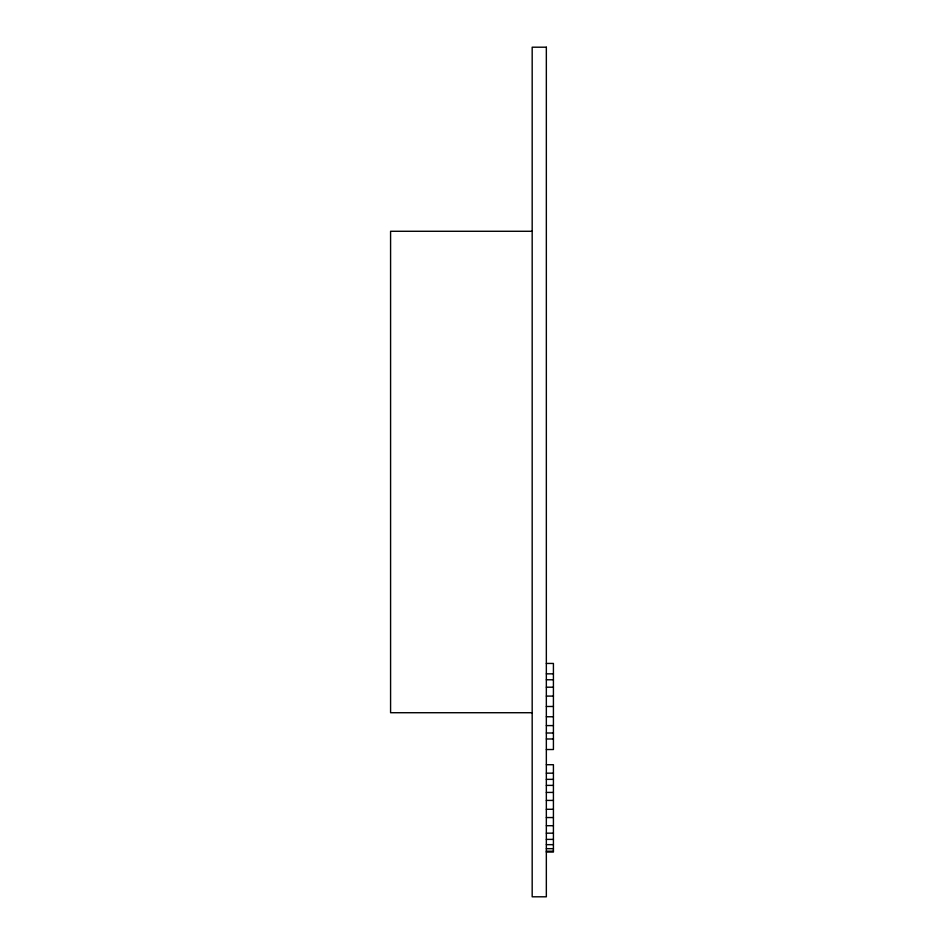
<?xml version="1.0" encoding="UTF-8"?>
<svg xmlns="http://www.w3.org/2000/svg" width="944" height="944" viewBox="0 0 944 944"><rect width="100%" height="100%" fill="white"/><g stroke="black" fill="none" stroke-linecap="round" stroke-linejoin="round"><path stroke-width="1.42" d="M532.18 231.28L390.58 231.28L390.58 712.72L532.18 712.72M546.34 663.443L553.42 663.443L553.42 749.524L546.34 749.524M546.34 673.839L553.42 673.839M546.34 679.774L553.42 679.774M546.34 687.197L553.42 687.197M546.34 696.094L553.42 696.094M546.34 706.478L553.42 706.478M546.34 716.756L553.42 716.756M546.34 725.594L553.42 725.594M546.34 733.004L553.42 733.004M546.34 738.987L553.42 738.987M546.34 764.711L553.42 764.711L553.42 852.054L546.34 852.054M546.34 773.171L553.42 773.171M546.34 779.355L553.42 779.355M546.34 785.384L553.42 785.384M546.34 792.429L553.42 792.429M546.34 800.418L553.42 800.418M546.34 809.291L553.42 809.291M546.34 817.551L553.42 817.551M546.34 825.705L553.42 825.705M546.34 833.174L553.42 833.174M546.34 839.393L553.42 839.393M546.34 844.656L553.42 844.656M546.34 848.668L553.42 848.668M546.34 851.205L553.42 851.205M546.34 47.2L532.18 47.2L532.18 896.8L546.34 896.8L546.34 47.2"/></g></svg>
